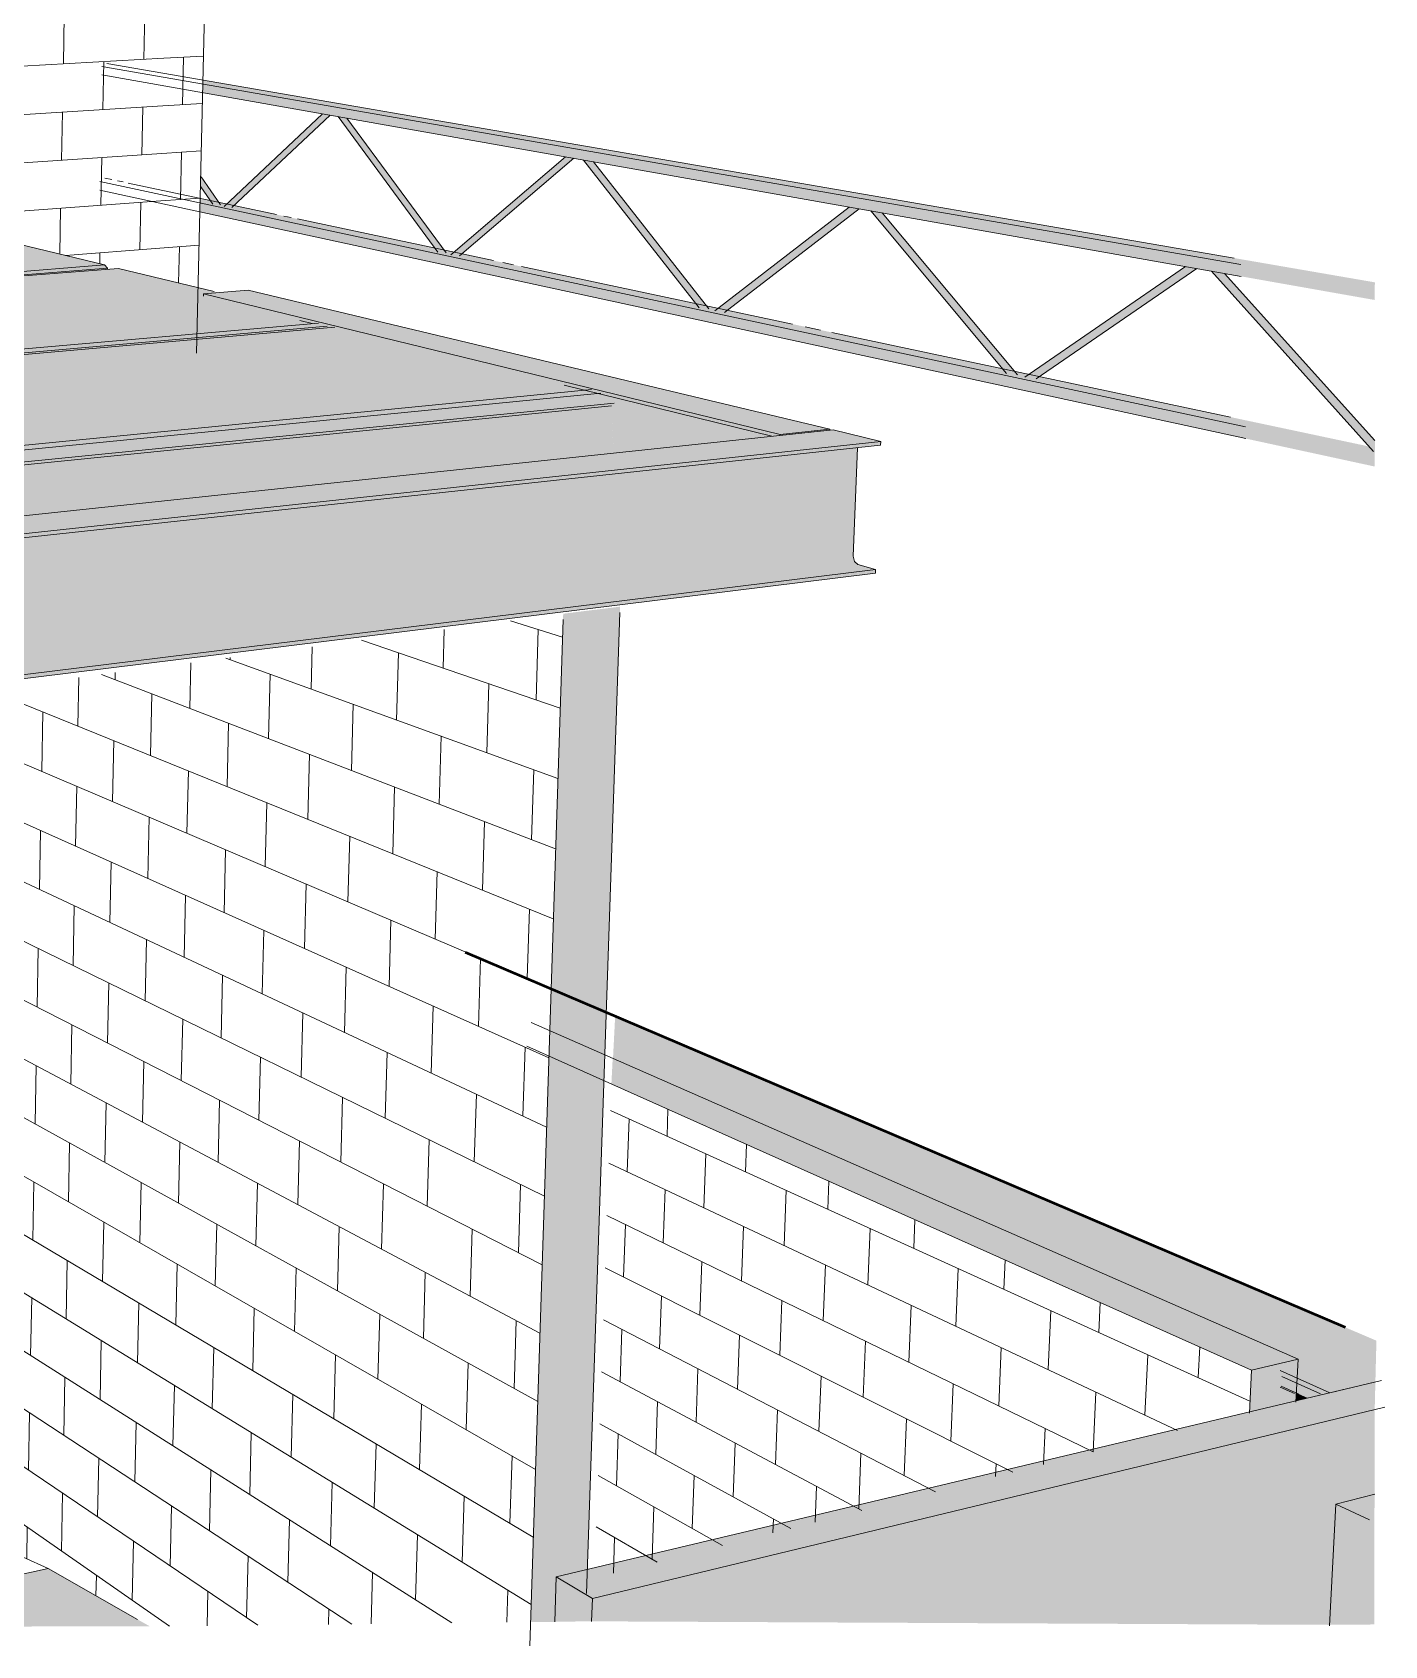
# Model space of a CAD drawing. Header units: inches. Extents: x -4126 to 2305, y -1116 to 12338.
# Drawn here: x 1847.3405 to 1847.7015, y -788.9366 to -788.5058 of the extents above; entities that cross this region are included whole.
import ezdxf

# ---------------------------------------------------------------- set-up
doc = ezdxf.new("R2010")
doc.units = ezdxf.units.IN
doc.header["$MEASUREMENT"] = 0
for name, color, linetype, lineweight in [('A-FLOR', 192, 'Continuous', 18), ('A-WALL', 113, 'Continuous', 13), ('A-WALL-PATT', 111, 'Continuous', 60), ('S-BEAM', 12, 'Continuous', 9), ('S-FNDN', 32, 'Continuous', 13)]:
    doc.layers.add(name, color=color, linetype=linetype, lineweight=lineweight)

# ---------------------------------------------------------------- blocks, each defined once
blk = doc.blocks.new('FP_240-PERSPECTIVE AT RAMP')
at = {"layer": 'A-WALL-PATT', "lineweight": 9}
for p, q in [((-8995.36963, -788.51421), (-8995.36938, -788.5013)), ((-8995.34813, -788.513), (-8995.34786, -788.50021)), ((-8995.50127, -788.52157), (-8995.34281, -788.51271)), ((-8995.35909, -788.52642), (-8995.35883, -788.5136)), ((-8995.50136, -788.53514), (-8995.34309, -788.52544)), ((-8995.37013, -788.53992), (-8995.36988, -788.52708)), ((-8995.34867, -788.53849), (-8995.3484, -788.52576)), ((-8995.45167, -788.54536), (-8995.34336, -788.53814)), ((-8995.35961, -788.55196), (-8995.35935, -788.53921)), ((-8995.41117, -788.55567), (-8995.34364, -788.55081)), ((-8995.34921, -788.56386), (-8995.34894, -788.55119)), ((-8995.37061, -788.56501), (-8995.37037, -788.55274)), ((-8995.36902, -788.56539), (-8995.34391, -788.56345)), ((-8995.35992, -788.5676), (-8995.35986, -788.56468))]:
    blk.add_line(p, q, dxfattribs=at)
blk = doc.blocks.new('FP_242-PERSPECTIVE AT RAMP')
at = {"layer": 'A-WALL-PATT', "lineweight": 9}
for p, q in [((-8995.2503, -788.66289), (-8995.2364, -788.66734)), ((-8995.26829, -788.67555), (-8995.26798, -788.66521)), ((-8995.24345, -788.68403), (-8995.24285, -788.66528)), ((-8995.3035, -788.68115), (-8995.30321, -788.66985)), ((-8995.29005, -788.66811), (-8995.23701, -788.68623)), ((-8995.2807, -788.68942), (-8995.28019, -788.67148)), ((-8995.33588, -788.6863), (-8995.3356, -788.67411)), ((-8995.32628, -788.67288), (-8995.23762, -788.70505)), ((-8995.32511, -788.6733), (-8995.3251, -788.67272)), ((-8995.38425, -788.68356), (-8995.38419, -788.68049)), ((-8995.36576, -788.69105), (-8995.3655, -788.67804)), ((-8995.35945, -788.67724), (-8995.23823, -788.72381)), ((-8995.35584, -788.67863), (-8995.3558, -788.67676)), ((-8995.31487, -788.69437), (-8995.31445, -788.67717)), ((-8995.25661, -788.69816), (-8995.25604, -788.67973)), ((-8995.41059, -788.68812), (-8995.41053, -788.68396)), ((-8995.39342, -788.69544), (-8995.39319, -788.68168)), ((-8995.38994, -788.68125), (-8995.23884, -788.74249)), ((-8995.34635, -788.69892), (-8995.34599, -788.68242)), ((-8995.44404, -788.68836), (-8995.24004, -788.77965)), ((-8995.443, -788.70333), (-8995.44282, -788.68891)), ((-8995.43509, -788.69237), (-8995.43502, -788.68718)), ((-8995.4191, -788.69953), (-8995.41889, -788.68506)), ((-8995.41804, -788.68495), (-8995.23944, -788.7611)), ((-8995.37542, -788.70312), (-8995.37512, -788.68726)), ((-8995.29273, -788.70287), (-8995.29225, -788.68523)), ((-8995.47927, -788.70003), (-8995.47921, -788.69299)), ((-8995.46816, -788.69154), (-8995.24064, -788.79813)), ((-8995.4653, -788.70687), (-8995.46515, -788.69295)), ((-8995.45793, -788.69633), (-8995.45786, -788.69018)), ((-8995.40236, -788.70702), (-8995.40211, -788.69174)), ((-8995.32592, -788.7072), (-8995.32551, -788.69028)), ((-8995.49926, -788.7035), (-8995.49921, -788.69562)), ((-8995.4906, -788.69449), (-8995.24124, -788.81654)), ((-8995.48615, -788.71019), (-8995.48604, -788.69672)), ((-8995.42739, -788.71064), (-8995.42718, -788.69591)), ((-8995.35651, -788.71118), (-8995.35618, -788.69493)), ((-8995.26935, -788.71185), (-8995.26882, -788.69373)), ((-8995.50246, -788.70187), (-8995.24183, -788.83489)), ((-8995.45071, -788.71401), (-8995.45054, -788.69979)), ((-8995.38481, -788.71487), (-8995.38453, -788.69924)), ((-8995.3044, -788.71592), (-8995.30395, -788.69856)), ((-8995.47249, -788.71716), (-8995.47236, -788.70342)), ((-8995.41106, -788.71829), (-8995.41083, -788.70323)), ((-8995.33664, -788.71966), (-8995.33626, -788.703)), ((-8995.24463, -788.72135), (-8995.24404, -788.70272)), ((-8995.49287, -788.72011), (-8995.49277, -788.70681)), ((-8995.45824, -788.72444), (-8995.45808, -788.7104)), ((-8995.43547, -788.72147), (-8995.43528, -788.70694)), ((-8995.3664, -788.72311), (-8995.36608, -788.7071)), ((-8995.2817, -788.72512), (-8995.2812, -788.7073)), ((-8995.50254, -788.71497), (-8995.24243, -788.85317)), ((-8995.47951, -788.72721), (-8995.47939, -788.71364)), ((-8995.41954, -788.72927), (-8995.41932, -788.71442)), ((-8995.39395, -788.7263), (-8995.39369, -788.7109)), ((-8995.31572, -788.72858), (-8995.3153, -788.7115)), ((-8995.49944, -788.72981), (-8995.49935, -788.71667)), ((-8995.44335, -788.73203), (-8995.44318, -788.7177)), ((-8995.37602, -788.73471), (-8995.37572, -788.71894)), ((-8995.34706, -788.73176), (-8995.3467, -788.71537)), ((-8995.25773, -788.73483), (-8995.25717, -788.71653)), ((-8995.46558, -788.73461), (-8995.46544, -788.72076)), ((-8995.40285, -788.73744), (-8995.40261, -788.72225)), ((-8995.29368, -788.73798), (-8995.2932, -788.72045)), ((-8995.48637, -788.73702), (-8995.48626, -788.72362)), ((-8995.4278, -788.73997), (-8995.42759, -788.72533)), ((-8995.35719, -788.74353), (-8995.35685, -788.72738)), ((-8995.32672, -788.74087), (-8995.32632, -788.72406)), ((-8995.50263, -788.72805), (-8995.24302, -788.87138)), ((-8995.47275, -788.74454), (-8995.47262, -788.73087)), ((-8995.45104, -788.74234), (-8995.45088, -788.72819)), ((-8995.38537, -788.74599), (-8995.38509, -788.73046)), ((-8995.27041, -788.7479), (-8995.26988, -788.72991)), ((-8995.49307, -788.74661), (-8995.49297, -788.73338)), ((-8995.43585, -788.75041), (-8995.43566, -788.73596)), ((-8995.41152, -788.74828), (-8995.41129, -788.73331)), ((-8995.3374, -788.7528), (-8995.33702, -788.73626)), ((-8995.3053, -788.75045), (-8995.30485, -788.73321)), ((-8995.47975, -788.75424), (-8995.47963, -788.74074)), ((-8995.45854, -788.75239), (-8995.45839, -788.73843)), ((-8995.36703, -788.75497), (-8995.36672, -788.73906)), ((-8995.24581, -788.75839), (-8995.24522, -788.7399)), ((-8995.50271, -788.74109), (-8995.24361, -788.88953)), ((-8995.49962, -788.75598), (-8995.49953, -788.74291)), ((-8995.41997, -788.75884), (-8995.41975, -788.74408)), ((-8995.39448, -788.75698), (-8995.39422, -788.74166)), ((-8995.2827, -788.76056), (-8995.2822, -788.74287)), ((-8995.46586, -788.7622), (-8995.46572, -788.74843)), ((-8995.44371, -788.76058), (-8995.44353, -788.74633)), ((-8995.34777, -788.7644), (-8995.34742, -788.74811)), ((-8995.31657, -788.76256), (-8995.31615, -788.7456)), ((-8995.48659, -788.76372), (-8995.48648, -788.75039)), ((-8995.40335, -788.76767), (-8995.4031, -788.75258)), ((-8995.37661, -788.7661), (-8995.37632, -788.75043)), ((-8995.25884, -788.77124), (-8995.25828, -788.75307)), ((-8995.5028, -788.7541), (-8995.24419, -788.90762)), ((-8995.45137, -788.77051), (-8995.4512, -788.75644)), ((-8995.4282, -788.76914), (-8995.428, -788.75458)), ((-8995.32752, -788.77431), (-8995.32712, -788.75762)), ((-8995.29462, -788.77284), (-8995.29415, -788.75544)), ((-8995.49327, -788.77298), (-8995.49317, -788.75981)), ((-8995.47301, -788.77178), (-8995.47288, -788.75818)), ((-8995.38593, -788.77693), (-8995.38565, -788.76148)), ((-8995.35786, -788.77567), (-8995.35752, -788.75963)), ((-8995.45884, -788.78019), (-8995.45869, -788.76631)), ((-8995.43623, -788.77918), (-8995.43604, -788.76481)), ((-8995.41199, -788.77809), (-8995.41176, -788.76321)), ((-8995.27146, -788.78369), (-8995.27094, -788.76583)), ((-8995.50288, -788.76707), (-8995.24478, -788.92563)), ((-8995.4998, -788.78202), (-8995.49971, -788.76902)), ((-8995.47999, -788.78114), (-8995.47987, -788.76771)), ((-8995.36766, -788.78663), (-8995.36735, -788.77083)), ((-8995.33815, -788.78573), (-8995.33777, -788.76929)), ((-8995.30619, -788.78475), (-8995.30574, -788.76763)), ((-8995.44406, -788.78897), (-8995.44388, -788.77479)), ((-8995.4204, -788.78825), (-8995.42019, -788.77357)), ((-8995.39501, -788.78747), (-8995.39474, -788.77225)), ((-8995.48681, -788.79027), (-8995.4867, -788.77701)), ((-8995.46614, -788.78964), (-8995.466, -788.77594)), ((-8995.31741, -788.79632), (-8995.31699, -788.77947)), ((-8995.28369, -788.79576), (-8995.2832, -788.77819)), ((-8995.24698, -788.79516), (-8995.2464, -788.77681)), ((-8995.50297, -788.78001), (-8995.26591, -788.93054)), ((-8995.42861, -788.79814), (-8995.4284, -788.78366)), ((-8995.40384, -788.79773), (-8995.40359, -788.78273)), ((-8995.3772, -788.7973), (-8995.37691, -788.78172)), ((-8995.34848, -788.79683), (-8995.34813, -788.78064)), ((-8995.49347, -788.7992), (-8995.49337, -788.78611)), ((-8995.47327, -788.79887), (-8995.47314, -788.78534)), ((-8995.45169, -788.79852), (-8995.45153, -788.78453)), ((-8995.38649, -788.80767), (-8995.38621, -788.79232)), ((-8995.35852, -788.80761), (-8995.35819, -788.79167)), ((-8995.32831, -788.80754), (-8995.32791, -788.79096)), ((-8995.29556, -788.80747), (-8995.29509, -788.79019)), ((-8995.25994, -788.80739), (-8995.25939, -788.78935)), ((-8995.50305, -788.79292), (-8995.29266, -788.93085)), ((-8995.49998, -788.80793), (-8995.49989, -788.79499)), ((-8995.48022, -788.80789), (-8995.48011, -788.79453)), ((-8995.45914, -788.80784), (-8995.45899, -788.79403)), ((-8995.4366, -788.80779), (-8995.43642, -788.7935)), ((-8995.41245, -788.80773), (-8995.41222, -788.79293)), ((-8995.48702, -788.81669), (-8995.48691, -788.8035)), ((-8995.46642, -788.81694), (-8995.46628, -788.80331)), ((-8995.44441, -788.8172), (-8995.44423, -788.8031)), ((-8995.42083, -788.81748), (-8995.42062, -788.80288)), ((-8995.39553, -788.81778), (-8995.39527, -788.80265)), ((-8995.36829, -788.8181), (-8995.36798, -788.80239)), ((-8995.33889, -788.81845), (-8995.33852, -788.80212)), ((-8995.30707, -788.81883), (-8995.30663, -788.80182)), ((-8995.2725, -788.81924), (-8995.27198, -788.8015)), ((-8995.50314, -788.8058), (-8995.31775, -788.93114)), ((-8995.49366, -788.8253), (-8995.49357, -788.81227)), ((-8995.47352, -788.82582), (-8995.47339, -788.81236)), ((-8995.45202, -788.82638), (-8995.45185, -788.81247)), ((-8995.42901, -788.82698), (-8995.42881, -788.81258)), ((-8995.40433, -788.82762), (-8995.40408, -788.8127)), ((-8995.37779, -788.82831), (-8995.3775, -788.81282)), ((-8995.34918, -788.82905), (-8995.34883, -788.81296)), ((-8995.31824, -788.82985), (-8995.31783, -788.81311)), ((-8995.28468, -788.83072), (-8995.28419, -788.81327)), ((-8995.24814, -788.83167), (-8995.24756, -788.81345)), ((-8995.50322, -788.81864), (-8995.34134, -788.93141)), ((-8995.50016, -788.83371), (-8995.50007, -788.82084)), ((-8995.48046, -788.8345), (-8995.48034, -788.82121)), ((-8995.45944, -788.83534), (-8995.45929, -788.82161)), ((-8995.43698, -788.83624), (-8995.43679, -788.82203)), ((-8995.4129, -788.8372), (-8995.41267, -788.82249)), ((-8995.38704, -788.83824), (-8995.38676, -788.82298)), ((-8995.35918, -788.83935), (-8995.35885, -788.82351)), ((-8995.32909, -788.84056), (-8995.3287, -788.82408)), ((-8995.29649, -788.84186), (-8995.29602, -788.8247)), ((-8995.26104, -788.84328), (-8995.26049, -788.82537)), ((-8995.48724, -788.84297), (-8995.48713, -788.82985)), ((-8995.4667, -788.84408), (-8995.46656, -788.83053)), ((-8995.44475, -788.84527), (-8995.44458, -788.83125)), ((-8995.50331, -788.83145), (-8995.4054, -788.90165)), ((-8995.42126, -788.84654), (-8995.42105, -788.83203)), ((-8995.39604, -788.84791), (-8995.39579, -788.83286)), ((-8995.36891, -788.84937), (-8995.3686, -788.83376)), ((-8995.33963, -788.85096), (-8995.33926, -788.83473)), ((-8995.49386, -788.85126), (-8995.49376, -788.83829)), ((-8995.47378, -788.85262), (-8995.47365, -788.83924)), ((-8995.30795, -788.85267), (-8995.30751, -788.83578)), ((-8995.27354, -788.85453), (-8995.27302, -788.83692)), ((-8995.50339, -788.84423), (-8995.45736, -788.87817)), ((-8995.45234, -788.85408), (-8995.45218, -788.84025)), ((-8995.42941, -788.85565), (-8995.42921, -788.84133)), ((-8995.40481, -788.85732), (-8995.40457, -788.84249)), ((-8995.37838, -788.85912), (-8995.37808, -788.84374)), ((-8995.50033, -788.85876), (-8995.50024, -788.84655)), ((-8995.48069, -788.86097), (-8995.48058, -788.84775)), ((-8995.34988, -788.86107), (-8995.34953, -788.84508)), ((-8995.31907, -788.86317), (-8995.31866, -788.84654)), ((-8995.28566, -788.86544), (-8995.28517, -788.84811)), ((-8995.45974, -788.86269), (-8995.45959, -788.84903)), ((-8995.43735, -788.86453), (-8995.43716, -788.8504)), ((-8995.41336, -788.8665), (-8995.41313, -788.85187)), ((-8995.24929, -788.86792), (-8995.24872, -788.84983)), ((-8995.50347, -788.85697), (-8995.50229, -788.85787)), ((-8995.48741, -788.86459), (-8995.48734, -788.85606)), ((-8995.38759, -788.86861), (-8995.38732, -788.85345)), ((-8995.35984, -788.87089), (-8995.35951, -788.85515)), ((-8995.32987, -788.87336), (-8995.32948, -788.85698)), ((-8995.46697, -788.87109), (-8995.46683, -788.8576)), ((-8995.4451, -788.87319), (-8995.44493, -788.85925)), ((-8995.42168, -788.87544), (-8995.42147, -788.86101)), ((-8995.29741, -788.87602), (-8995.29695, -788.85897)), ((-8995.26213, -788.87892), (-8995.26158, -788.86113)), ((-8995.39656, -788.87786), (-8995.3963, -788.8629)), ((-8995.36953, -788.88045), (-8995.36922, -788.86494)), ((-8995.47395, -788.87068), (-8995.4739, -788.86597)), ((-8995.45264, -788.8803), (-8995.4525, -788.86788)), ((-8995.4298, -788.88416), (-8995.4296, -788.86992)), ((-8995.34037, -788.88326), (-8995.34, -788.86713)), ((-8995.30882, -788.88629), (-8995.30838, -788.86951)), ((-8995.4053, -788.88686), (-8995.40506, -788.87211)), ((-8995.27457, -788.88958), (-8995.27405, -788.87209)), ((-8995.4599, -788.87703), (-8995.45989, -788.87631)), ((-8995.43765, -788.88708), (-8995.43753, -788.87861)), ((-8995.37896, -788.88976), (-8995.37867, -788.87446)), ((-8995.35057, -788.89288), (-8995.35023, -788.877)), ((-8995.41381, -788.89563), (-8995.41358, -788.88108)), ((-8995.31989, -788.89626), (-8995.31948, -788.87974)), ((-8995.28663, -788.89992), (-8995.28614, -788.88271)), ((-8995.38813, -788.89881), (-8995.38786, -788.88374)), ((-8995.36049, -788.90224), (-8995.36017, -788.88659)), ((-8995.25044, -788.90391), (-8995.24987, -788.88595)), ((-8995.42196, -788.89417), (-8995.4219, -788.88983)), ((-8995.33065, -788.90594), (-8995.33026, -788.88968)), ((-8995.39703, -788.90544), (-8995.39682, -788.89276)), ((-8995.37014, -788.91134), (-8995.36984, -788.89592)), ((-8995.29833, -788.90995), (-8995.29787, -788.89302)), ((-8995.3411, -788.91535), (-8995.34074, -788.89933)), ((-8995.26321, -788.91431), (-8995.26267, -788.89665)), ((-8995.30968, -788.91969), (-8995.30925, -788.90302)), ((-8995.37941, -788.9134), (-8995.37925, -788.905)), ((-8995.35126, -788.9245), (-8995.35092, -788.90871)), ((-8995.27559, -788.92439), (-8995.27508, -788.90702)), ((-8995.32071, -788.92914), (-8995.3203, -788.91273)), ((-8995.2875, -788.93079), (-8995.28711, -788.91708)), ((-8995.36093, -788.92327), (-8995.36082, -788.91784)), ((-8995.25128, -788.93037), (-8995.25101, -788.92181)), ((-8995.33125, -788.93129), (-8995.33104, -788.92216)), ((-8995.2989, -788.93092), (-8995.29878, -788.92683)), ((-8995.34147, -788.93141), (-8995.34147, -788.93132))]:
    blk.add_line(p, q, dxfattribs=at)
blk = doc.blocks.new('FP_244-PERSPECTIVE AT RAMP')
at = {"layer": 'A-WALL-PATT', "lineweight": 9}
for p, q in [((-8995.22358, -788.79368), (-8995.05288, -788.87132)), ((-8995.2191, -788.81005), (-8995.21861, -788.79594)), ((-8995.20848, -788.80055), (-8995.20823, -788.7934)), ((-8995.19865, -788.81967), (-8995.19812, -788.80526)), ((-8995.18753, -788.81008), (-8995.18725, -788.80278)), ((-8995.22406, -788.80772), (-8995.07224, -788.87915)), ((-8995.1656, -788.82005), (-8995.1653, -788.81259)), ((-8995.2095, -788.82903), (-8995.20899, -788.81481)), ((-8995.17726, -788.82974), (-8995.17669, -788.81501)), ((-8995.22454, -788.82172), (-8995.09471, -788.88484)), ((-8995.22007, -788.83816), (-8995.21959, -788.82412)), ((-8995.18862, -788.83918), (-8995.18808, -788.82465)), ((-8995.15487, -788.84027), (-8995.15425, -788.82521)), ((-8995.14263, -788.83049), (-8995.14231, -788.82286)), ((-8995.1997, -788.84838), (-8995.19918, -788.83405)), ((-8995.16679, -788.84979), (-8995.1662, -788.83494)), ((-8995.11855, -788.84145), (-8995.1182, -788.83364)), ((-8995.22501, -788.83568), (-8995.1162, -788.89028)), ((-8995.13141, -788.85131), (-8995.13074, -788.83591)), ((-8995.2105, -788.85735), (-8995.21, -788.84321)), ((-8995.1784, -788.85907), (-8995.17783, -788.84442)), ((-8995.14392, -788.86091), (-8995.14328, -788.84573)), ((-8995.10679, -788.8629), (-8995.10606, -788.84713)), ((-8995.09326, -788.85295), (-8995.09289, -788.84495)), ((-8995.22549, -788.8496), (-8995.13679, -788.89549)), ((-8995.22104, -788.86611), (-8995.22056, -788.85215)), ((-8995.18972, -788.86811), (-8995.18917, -788.85366)), ((-8995.1561, -788.87026), (-8995.15549, -788.85529)), ((-8995.11994, -788.87257), (-8995.11925, -788.85703)), ((-8995.06668, -788.86504), (-8995.06627, -788.85685)), ((-8995.08092, -788.87506), (-8995.08014, -788.85892)), ((-8995.22596, -788.86348), (-8995.15653, -788.90049)), ((-8995.20075, -788.87692), (-8995.20023, -788.86267)), ((-8995.16797, -788.87936), (-8995.16738, -788.8646)), ((-8995.13274, -788.88198), (-8995.13207, -788.86667)), ((-8995.09477, -788.88481), (-8995.09402, -788.8689)), ((-8995.21151, -788.88552), (-8995.21101, -788.87145)), ((-8995.17953, -788.88823), (-8995.17897, -788.87367)), ((-8995.22643, -788.87733), (-8995.17546, -788.90529)), ((-8995.1452, -788.89114), (-8995.14456, -788.87605)), ((-8995.10795, -788.88819), (-8995.10751, -788.87861)), ((-8995.222, -788.8939), (-8995.22152, -788.88002)), ((-8995.1908, -788.89688), (-8995.19026, -788.88251)), ((-8995.15733, -788.90007), (-8995.15671, -788.88518)), ((-8995.2269, -788.89114), (-8995.19365, -788.90989)), ((-8995.20179, -788.9053), (-8995.20127, -788.89113)), ((-8995.12078, -788.89144), (-8995.12063, -788.88806)), ((-8995.16894, -788.90364), (-8995.16856, -788.89408)), ((-8995.2125, -788.91353), (-8995.21201, -788.89954)), ((-8995.18024, -788.9065), (-8995.18009, -788.90275)), ((-8995.22737, -788.90491), (-8995.21113, -788.91432)), ((-8995.22281, -788.91728), (-8995.22248, -788.90774))]:
    blk.add_line(p, q, dxfattribs=at)
blk = doc.blocks.new('FP_250-PERSPECTIVE AT RAMP')
at = {"layer": 'A-WALL-PATT', "lineweight": 9}
for p, q in [((-8995.34281, -788.51271), (-8995.33225, -788.51212)), ((-8995.3378, -788.52511), (-8995.33752, -788.51241)), ((-8995.34309, -788.52544), (-8995.33254, -788.52479)), ((-8995.34336, -788.53814), (-8995.33283, -788.53744)), ((-8995.33836, -788.55043), (-8995.33808, -788.53779)), ((-8995.34364, -788.55081), (-8995.33311, -788.55005)), ((-8995.34391, -788.56345), (-8995.3334, -788.56264)), ((-8995.33886, -788.5727), (-8995.33865, -788.56304))]:
    blk.add_line(p, q, dxfattribs=at)

msp = doc.modelspace()

# ---------------------------------------------------------------- hatches: boundary and pattern name
at = {"layer": 'A-FLOR'}
msp.add_hatch(color=256, dxfattribs=at).paths.add_polyline_path([(1847.30178, -788.93152), (1847.37188, -788.93147), (1847.3447, -788.91597), (1847.27507, -788.93153), (1847.29391, -788.93152)], flags=0)
at = {"layer": 'A-WALL'}
for points in [[(1847.48003, -788.93033), (1847.48042, -788.91829), (1847.48868, -788.91632), (1847.4974, -788.65915), (1847.48222, -788.66103), (1847.47349, -788.9303), (1847.47951, -788.93032)], [(1847.66597, -788.86303), (1847.67843, -788.86013), (1847.49543, -788.77975), (1847.49508, -788.78665), (1847.65496, -788.85811)], [(1847.66539, -788.87428), (1847.67784, -788.87132), (1847.67843, -788.86013), (1847.66597, -788.86303), (1847.66545, -788.87324)], [(1847.69871, -788.93095), (1847.6987, -788.90361), (1847.68848, -788.89881), (1847.68675, -788.93105)], [(1847.6987, -788.90361), (1847.69887, -788.89618), (1847.68848, -788.89881)]]:
    msp.add_hatch(color=256, dxfattribs=at).paths.add_polyline_path(points, flags=0)
at = {"layer": 'S-BEAM'}
for points in [[(1847.69882, -788.57725), (1847.69882, -788.57399), (1847.38607, -788.51956), (1847.38601, -788.5219), (1847.66479, -788.57123)], [(1847.69882, -788.57399), (1847.69891, -788.57255), (1847.38612, -788.51853), (1847.38607, -788.51956), (1847.67616, -788.57005)], [(1847.39354, -788.55252), (1847.39362, -788.55251), (1847.41983, -788.52788), (1847.41795, -788.52755), (1847.39177, -788.55225), (1847.39198, -788.55234), (1847.39267, -788.55247), (1847.39343, -788.55252)], [(1847.39362, -788.55251), (1847.39383, -788.55247), (1847.41993, -788.5279), (1847.41983, -788.52788), (1847.39418, -788.55199)], [(1847.4503, -788.56471), (1847.45029, -788.5647), (1847.45075, -788.5647), (1847.42417, -788.52865), (1847.42211, -788.52828), (1847.44878, -788.56445), (1847.44894, -788.5645), (1847.44971, -788.56464), (1847.45016, -788.56469)], [(1847.45075, -788.5647), (1847.45096, -788.56464), (1847.45095, -788.5646), (1847.42445, -788.5287), (1847.42417, -788.52865), (1847.45072, -788.56466)], [(1847.45434, -788.56549), (1847.45442, -788.56548), (1847.48493, -788.5394), (1847.48279, -788.53902), (1847.45234, -788.56518), (1847.45259, -788.56528), (1847.45338, -788.56543), (1847.45422, -788.56548)], [(1847.45442, -788.56548), (1847.45463, -788.56542), (1847.48504, -788.53942), (1847.48494, -788.5394), (1847.45495, -788.56502)], [(1847.52034, -788.57965), (1847.52033, -788.57964), (1847.52083, -788.57964), (1847.48999, -788.5403), (1847.48765, -788.53988), (1847.51848, -788.57929), (1847.51879, -788.57941), (1847.51969, -788.57958), (1847.52019, -788.57963)], [(1847.52083, -788.57964), (1847.52104, -788.57957), (1847.52101, -788.57952), (1847.49027, -788.54034), (1847.48999, -788.5403), (1847.52013, -788.57874)], [(1847.39002, -788.55185), (1847.39001, -788.55184), (1847.39044, -788.55184), (1847.38551, -788.54481), (1847.38545, -788.54703), (1847.38871, -788.55164), (1847.38949, -788.55179), (1847.38989, -788.55184)], [(1847.39044, -788.55184), (1847.39067, -788.55179), (1847.39067, -788.55176), (1847.38552, -788.54441), (1847.38551, -788.54475), (1847.39037, -788.55173)], [(1847.69885, -788.61848), (1847.69888, -788.61784), (1847.69847, -788.61769), (1847.69838, -788.61762), (1847.69731, -788.61637), (1847.60938, -788.5977), (1847.6085, -788.59827), (1847.60812, -788.59831), (1847.60745, -788.59827), (1847.60631, -788.59809), (1847.60561, -788.59788), (1847.60555, -788.59782), (1847.6056, -788.59777), (1847.60661, -788.59711), (1847.60279, -788.5963), (1847.60347, -788.59714), (1847.60341, -788.59719), (1847.60304, -788.59722), (1847.60237, -788.59719), (1847.60124, -788.59701), (1847.60055, -788.5968), (1847.59952, -788.5956), (1847.526, -788.57999), (1847.52527, -788.58053), (1847.5249, -788.58056), (1847.52396, -788.58049), (1847.52303, -788.58031), (1847.52274, -788.5802), (1847.52271, -788.58015), (1847.52361, -788.57948), (1847.52047, -788.57881), (1847.52104, -788.57957), (1847.52098, -788.57961), (1847.52061, -788.57964), (1847.51967, -788.57958), (1847.51878, -788.57941), (1847.51847, -788.57928), (1847.51766, -788.57822), (1847.4552, -788.56495), (1847.45456, -788.56546), (1847.45421, -788.56548), (1847.45336, -788.56542), (1847.45258, -788.56528), (1847.45233, -788.56517), (1847.45237, -788.5651), (1847.45309, -788.5645), (1847.45049, -788.56395), (1847.45096, -788.56464), (1847.45086, -788.56469), (1847.45001, -788.56469), (1847.44881, -788.56447), (1847.44868, -788.56439), (1847.44798, -788.56342), (1847.39432, -788.55202), (1847.39376, -788.5525), (1847.39342, -788.55252), (1847.39265, -788.55247), (1847.39186, -788.55232), (1847.39184, -788.5523), (1847.39178, -788.55221), (1847.39243, -788.55162), (1847.39028, -788.5512), (1847.39066, -788.55179), (1847.3905, -788.55184), (1847.38976, -788.55183), (1847.38871, -788.55164), (1847.38861, -788.55158), (1847.388, -788.55068), (1847.3854, -788.55012), (1847.38534, -788.55139), (1847.69823, -788.61835)], [(1847.69885, -788.62173), (1847.69885, -788.61848), (1847.38534, -788.55139), (1847.38529, -788.55372), (1847.69824, -788.6216)], [(1847.5249, -788.58056), (1847.52512, -788.58055), (1847.56107, -788.55287), (1847.5586, -788.55244), (1847.52272, -788.58015), (1847.52275, -788.5802), (1847.52306, -788.58032), (1847.52398, -788.58049), (1847.52464, -788.58055)], [(1847.52512, -788.58055), (1847.52533, -788.58049), (1847.56117, -788.55289), (1847.56108, -788.55287), (1847.52588, -788.57996)], [(1847.60304, -788.59722), (1847.60327, -788.59721), (1847.56702, -788.55393), (1847.56432, -788.55345), (1847.60056, -788.5968), (1847.60095, -788.59694), (1847.60199, -788.59714), (1847.60303, -788.59722)], [(1847.60327, -788.59721), (1847.60347, -788.59714), (1847.56731, -788.55398), (1847.56702, -788.55393), (1847.60326, -788.5972)], [(1846.87242, -788.60739), (1847.36059, -788.56876), (1847.35977, -788.56791), (1846.87238, -788.6063), (1846.87239, -788.60655)], [(1847.60812, -788.59831), (1847.60835, -788.5983), (1847.6513, -788.56884), (1847.64839, -788.56832), (1847.60555, -788.59782), (1847.60561, -788.59788), (1847.60601, -788.59802), (1847.60706, -788.59822), (1847.60783, -788.5983)], [(1846.86971, -788.61071), (1846.88897, -788.60917), (1846.88892, -788.60688), (1846.88928, -788.60641), (1847.36058, -788.56905), (1847.36059, -788.56876), (1846.87242, -788.60739), (1846.87246, -788.60903), (1846.86967, -788.60929)], [(1846.91804, -788.62701), (1847.41582, -788.58352), (1847.38617, -788.57626), (1847.38621, -788.5756), (1847.39013, -788.57527), (1847.36348, -788.56881), (1846.88931, -788.6064), (1846.90467, -788.61784), (1846.9056, -788.61776), (1846.91739, -788.62652)], [(1847.60835, -788.5983), (1847.6085, -788.59827), (1847.65139, -788.56886), (1847.65131, -788.56884), (1847.60926, -788.59767)], [(1847.69888, -788.61784), (1847.69889, -788.6151), (1847.6584, -788.5701), (1847.65524, -788.56954), (1847.69848, -788.61769), (1847.69868, -788.61778)], [(1847.69889, -788.6151), (1847.6989, -788.61482), (1847.65869, -788.57015), (1847.6584, -788.5701), (1847.6941, -788.60978)], [(1847.54009, -788.61315), (1847.55337, -788.61175), (1847.39811, -788.57461), (1847.38619, -788.57559), (1847.53525, -788.61197)], [(1847.53825, -788.61368), (1847.54008, -788.61348), (1847.54009, -788.61315), (1847.38619, -788.57559), (1847.38619, -788.57626), (1847.41582, -788.58352), (1847.41604, -788.58373), (1847.41966, -788.58462), (1847.42014, -788.58458), (1847.48853, -788.60132), (1847.48879, -788.60156), (1847.53611, -788.61316)], [(1846.91949, -788.62812), (1847.41839, -788.58431), (1847.41604, -788.58373), (1847.41582, -788.58352), (1846.91804, -788.62701), (1846.91914, -788.62784)], [(1846.9201, -788.62859), (1847.41969, -788.58463), (1847.41839, -788.58431), (1846.91949, -788.62812)], [(1846.95403, -788.65375), (1847.48853, -788.60132), (1847.42014, -788.58458), (1846.92014, -788.62857), (1846.95333, -788.65323)], [(1846.95569, -788.65501), (1847.49136, -788.60219), (1847.48879, -788.60156), (1847.48853, -788.60132), (1846.95403, -788.65375), (1846.95417, -788.65385)], [(1846.95998, -788.65831), (1847.49574, -788.60477), (1847.49579, -788.60328), (1847.49136, -788.60219), (1846.95569, -788.65501), (1846.95887, -788.65746)], [(1846.96098, -788.6591), (1847.49508, -788.60553), (1847.49574, -788.60477), (1846.95998, -788.65831), (1846.96095, -788.65907)], [(1846.97884, -788.67326), (1847.49569, -788.61846), (1847.49505, -788.60556), (1846.96098, -788.6591), (1846.97883, -788.67285)], [(1847.49569, -788.61846), (1847.53835, -788.61371), (1847.49579, -788.60328), (1847.49574, -788.60477), (1847.49505, -788.60556), (1847.4956, -788.61655)], [(1846.96477, -788.68), (1847.567, -788.61501), (1847.5543, -788.61197), (1846.97065, -788.67378), (1846.9707, -788.6751), (1846.96888, -788.6753), (1846.96888, -788.67535), (1846.96008, -788.67629), (1846.96197, -788.67778)], [(1846.9648, -788.68125), (1847.56696, -788.61599), (1847.567, -788.61501), (1846.96477, -788.68), (1846.96479, -788.68086)], [(1847.54008, -788.61348), (1847.55335, -788.61207), (1847.55337, -788.61175), (1847.54009, -788.61319), (1847.54008, -788.61348)], [(1846.96249, -788.71826), (1847.55958, -788.64566), (1847.56074, -788.6167), (1846.96471, -788.68128), (1846.96432, -788.68096), (1846.96182, -788.68123), (1846.96249, -788.71803)], [(1846.96322, -788.72125), (1847.5609, -788.64791), (1847.55994, -788.64709), (1847.55958, -788.64566), (1846.96249, -788.71826), (1846.96272, -788.72012), (1846.9631, -788.72096)], [(1846.96555, -788.72335), (1847.56562, -788.6492), (1847.5609, -788.64791), (1846.96322, -788.72125), (1846.96449, -788.72239)], [(1846.96557, -788.72459), (1847.56558, -788.65018), (1847.56562, -788.6492), (1846.96555, -788.72335)], [(1847.6869, -788.86906), (1847.69902, -788.86617), (1847.6993, -788.85516), (1847.49609, -788.76849), (1847.49551, -788.77982), (1847.67858, -788.86023), (1847.67819, -788.86519), (1847.67981, -788.86591)], [(1847.68487, -788.86955), (1847.6869, -788.86906), (1847.67819, -788.86519), (1847.67811, -788.86654), (1847.68424, -788.86927)], [(1847.67786, -788.87133), (1847.68048, -788.87067), (1847.67796, -788.86954), (1847.67793, -788.87003)], [(1847.68048, -788.87067), (1847.68105, -788.87052), (1847.67797, -788.86914), (1847.67796, -788.86954), (1847.67914, -788.87007)], [(1847.68105, -788.87052), (1847.68487, -788.86955), (1847.67811, -788.86654), (1847.67797, -788.86914), (1847.67845, -788.86935)]]:
    msp.add_hatch(color=256, dxfattribs=at).paths.add_polyline_path(points, flags=0)
h = msp.add_hatch(color=256, dxfattribs=at)
h.paths.add_polyline_path([(1846.85487, -788.5937), (1846.85492, -788.59378), (1846.85502, -788.59371), (1846.85487, -788.5937)], flags=0)
h.paths.add_polyline_path([(1846.8548, -788.5937), (1846.85488, -788.59368), (1846.85487, -788.59365), (1846.8548, -788.5937)], flags=0)
h.paths.add_polyline_path([(1846.85467, -788.59357), (1846.85454, -788.59377), (1846.85473, -788.59376), (1846.85476, -788.5937), (1846.8548, -788.5937), (1846.85473, -788.59363)], flags=0)
h.paths.add_polyline_path([(1846.86682, -788.60322), (1846.86671, -788.60344), (1846.86683, -788.60345), (1846.86683, -788.60336)], flags=0)
h.paths.add_polyline_path([(1846.87238, -788.6063), (1847.35977, -788.56791), (1847.30942, -788.55571), (1846.84853, -788.58894), (1846.84859, -788.58989), (1846.8484, -788.58991), (1846.85313, -788.59368), (1846.85537, -788.59355), (1846.85602, -788.59363), (1846.85624, -788.59377), (1846.85682, -788.59422), (1846.85809, -788.59412), (1846.85982, -788.59548), (1846.86004, -788.59904), (1846.85985, -788.59905), (1846.86523, -788.60334), (1846.86759, -788.6032), (1846.86824, -788.60328), (1846.86848, -788.60344), (1846.86915, -788.60392), (1846.87043, -788.60382), (1846.87232, -788.6053)], flags=0)
h.paths.add_polyline_path([(1846.86723, -788.60377), (1846.86723, -788.60369), (1846.86709, -788.60375), (1846.86723, -788.60377)], flags=0)
h.paths.add_polyline_path([(1846.86751, -788.60376), (1846.86763, -788.6037), (1846.86751, -788.60368), (1846.86751, -788.60375)], flags=0)
h.paths.add_polyline_path([(1846.86711, -788.60344), (1846.86722, -788.60338), (1846.86711, -788.60337), (1846.86711, -788.60344)], flags=0)
h.paths.add_polyline_path([(1846.85506, -788.59408), (1846.8551, -788.59405), (1846.8551, -788.59399), (1846.8549, -788.59406), (1846.85505, -788.59408)], flags=0)
h.paths.add_polyline_path([(1846.85524, -788.59408), (1846.85542, -788.59403), (1846.85539, -788.594), (1846.85523, -788.59399), (1846.85524, -788.59407)], flags=0)
at = {"layer": 'S-FNDN'}
for points in [[(1847.49, -788.924), (1847.69884, -788.87357), (1847.69902, -788.86617), (1847.48034, -788.91819), (1847.48825, -788.92295)], [(1847.49796, -788.93015), (1847.68675, -788.93105), (1847.68848, -788.89881), (1847.69887, -788.89618), (1847.69884, -788.87357), (1847.49, -788.924), (1847.4898, -788.93011)], [(1847.48801, -788.93013), (1847.4898, -788.93011), (1847.49, -788.924), (1847.48034, -788.91819), (1847.47994, -788.93022), (1847.48696, -788.93014)]]:
    msp.add_hatch(color=256, dxfattribs=at).paths.add_polyline_path(points, flags=0)

# ---------------------------------------------------------------- linework, layer by layer
at = {"layer": 'A-FLOR', "lineweight": 13}
for p, q in [((1847.3447, -788.91597), (1847.05811, -788.78646)), ((1847.3447, -788.91597), (1847.28472, -788.92938)), ((1847.36859, -788.9296), (1847.3447, -788.91597))]:
    msp.add_line(p, q, dxfattribs=at)
at = {"layer": 'A-WALL'}
for p, q in [((1847.38986, -788.34986), (1847.38436, -788.59149)), ((1847.47329, -788.93663), (1847.48217, -788.66261)), ((1847.49734, -788.6607), (1847.48846, -788.92267)), ((1847.47368, -788.7702), (1847.67843, -788.86013)), ((1847.66597, -788.86303), (1847.47247, -788.77654)), ((1847.66597, -788.86303), (1847.67843, -788.86013)), ((1847.67843, -788.86013), (1847.67783, -788.87155)), ((1847.66538, -788.87452), (1847.66597, -788.86303)), ((1847.68848, -788.89881), (1847.68674, -788.93133)), ((1847.69888, -788.89618), (1847.68848, -788.89881)), ((1847.69748, -788.90304), (1847.68848, -788.89881))]:
    msp.add_line(p, q, dxfattribs=at)
at = {"layer": 'S-BEAM'}
for p, q in [((1847.66309, -788.56777), (1847.35906, -788.51486)), ((1847.36043, -788.51409), (1847.66131, -788.56606)), ((1847.66319, -788.57095), (1847.35902, -788.51712)), ((1847.39172, -788.55227), (1847.41795, -788.52755)), ((1847.41997, -788.52791), (1847.39377, -788.55252)), ((1847.44872, -788.56446), (1847.42211, -788.52828)), ((1847.42448, -788.5287), (1847.45101, -788.56468)), ((1847.45226, -788.56518), (1847.48279, -788.53902)), ((1847.48507, -788.53942), (1847.45455, -788.56549)), ((1847.51851, -788.57934), (1847.48764, -788.53988)), ((1847.49029, -788.54035), (1847.52109, -788.57962)), ((1847.66435, -788.6111), (1847.35852, -788.54565)), ((1847.35989, -788.54471), (1847.36169, -788.54509)), ((1847.36325, -788.54542), (1847.36477, -788.54574)), ((1847.36609, -788.54602), (1847.40566, -788.55443)), ((1847.38554, -788.5444), (1847.39071, -788.55182)), ((1847.66445, -788.61427), (1847.35848, -788.5479)), ((1847.38865, -788.55164), (1847.38545, -788.54703)), ((1847.4076, -788.55484), (1847.40964, -788.55527)), ((1847.52265, -788.58019), (1847.55859, -788.55243)), ((1847.56119, -788.55289), (1847.52523, -788.58057)), ((1847.60058, -788.59685), (1847.56431, -788.55345)), ((1847.56732, -788.55398), (1847.60353, -788.5972)), ((1847.30942, -788.55571), (1847.35977, -788.56791)), ((1847.41129, -788.55562), (1847.4636, -788.56673)), ((1846.87304, -788.60624), (1847.35977, -788.56791)), ((1847.35977, -788.56791), (1847.36059, -788.56876)), ((1847.4661, -788.56727), (1847.46893, -788.56787)), ((1847.47109, -788.56832), (1847.54342, -788.58369)), ((1847.60547, -788.59785), (1847.64837, -788.56832)), ((1846.87301, -788.60735), (1847.36059, -788.56876)), ((1846.88931, -788.6064), (1847.36348, -788.56881)), ((1847.36059, -788.56876), (1847.36058, -788.56905)), ((1847.36348, -788.56881), (1847.38906, -788.57501)), ((1847.6514, -788.56886), (1847.60843, -788.59832)), ((1847.69849, -788.61774), (1847.65523, -788.56954)), ((1847.6587, -788.57015), (1847.69889, -788.61482)), ((1847.38617, -788.57626), (1847.38619, -788.57559)), ((1847.38619, -788.57559), (1847.39811, -788.57461)), ((1847.38619, -788.57559), (1847.54009, -788.61315)), ((1847.39811, -788.57461), (1847.55337, -788.61175)), ((1846.91825, -788.62699), (1847.41693, -788.58342)), ((1846.91992, -788.62808), (1847.41921, -788.58424)), ((1846.92036, -788.62855), (1847.42126, -788.58448)), ((1847.41194, -788.58273), (1847.41518, -788.58352)), ((1847.54682, -788.58441), (1847.55093, -788.58528)), ((1847.55393, -788.58592), (1847.66035, -788.60852)), ((1846.95429, -788.65372), (1847.4898, -788.6012)), ((1846.95621, -788.65496), (1847.4923, -788.6021)), ((1847.48245, -788.60001), (1847.5379, -788.6136)), ((1846.96153, -788.65816), (1847.49579, -788.60477)), ((1846.96285, -788.65891), (1847.4951, -788.60555)), ((1846.96477, -788.68), (1847.567, -788.61501)), ((1846.97398, -788.67342), (1847.5543, -788.61197)), ((1847.54009, -788.61315), (1847.54008, -788.61348)), ((1847.55337, -788.61175), (1847.54009, -788.61315)), ((1847.55335, -788.61207), (1847.55337, -788.61175)), ((1847.5543, -788.61197), (1847.567, -788.61501)), ((1847.567, -788.61501), (1847.56696, -788.61599)), ((1846.9648, -788.68125), (1847.56696, -788.61599)), ((1847.56074, -788.6167), (1847.55958, -788.64566)), ((1846.96555, -788.72335), (1847.56562, -788.6492)), ((1846.96557, -788.72459), (1847.56558, -788.65018)), ((1847.5609, -788.64791), (1847.56562, -788.6492)), ((1847.56562, -788.6492), (1847.56558, -788.65018)), ((1847.67358, -788.86314), (1847.6869, -788.86906)), ((1847.67401, -788.86472), (1847.68436, -788.86933)), ((1847.67357, -788.86758), (1847.6774, -788.86929)), ((1847.67388, -788.86731), (1847.67858, -788.86941)), ((1847.69912, -788.86615), (1847.6869, -788.86906))]:
    msp.add_line(p, q, dxfattribs=at)
at = {"layer": 'S-BEAM', "lineweight": 50}
msp.add_line((1847.45607, -788.75142), (1847.69094, -788.8516), dxfattribs=at)
at = {"layer": 'S-BEAM'}
msp.add_polyline3d([(1847.55958, -788.64566, 0), (1847.55994, -788.64709, 0), (1847.5609, -788.64791, 0)], dxfattribs=at)
at = {"layer": 'S-FNDN'}
for p, q in [((1847.70069, -788.86577), (1847.48034, -788.91819)), ((1847.70151, -788.87293), (1847.49, -788.924)), ((1847.48034, -788.91819), (1847.47994, -788.93024)), ((1847.49, -788.924), (1847.48034, -788.91819)), ((1847.49, -788.924), (1847.48979, -788.93018))]:
    msp.add_line(p, q, dxfattribs=at)

# ---------------------------------------------------------------- block references
at = {"layer": 'A-WALL', "lineweight": 9}
for name in ['FP_240-PERSPECTIVE AT RAMP', 'FP_250-PERSPECTIVE AT RAMP', 'FP_242-PERSPECTIVE AT RAMP', 'FP_244-PERSPECTIVE AT RAMP']:
    msp.add_blockref(name, (10842.71842, 0), dxfattribs=at)

doc.saveas('drawing.dxf')
